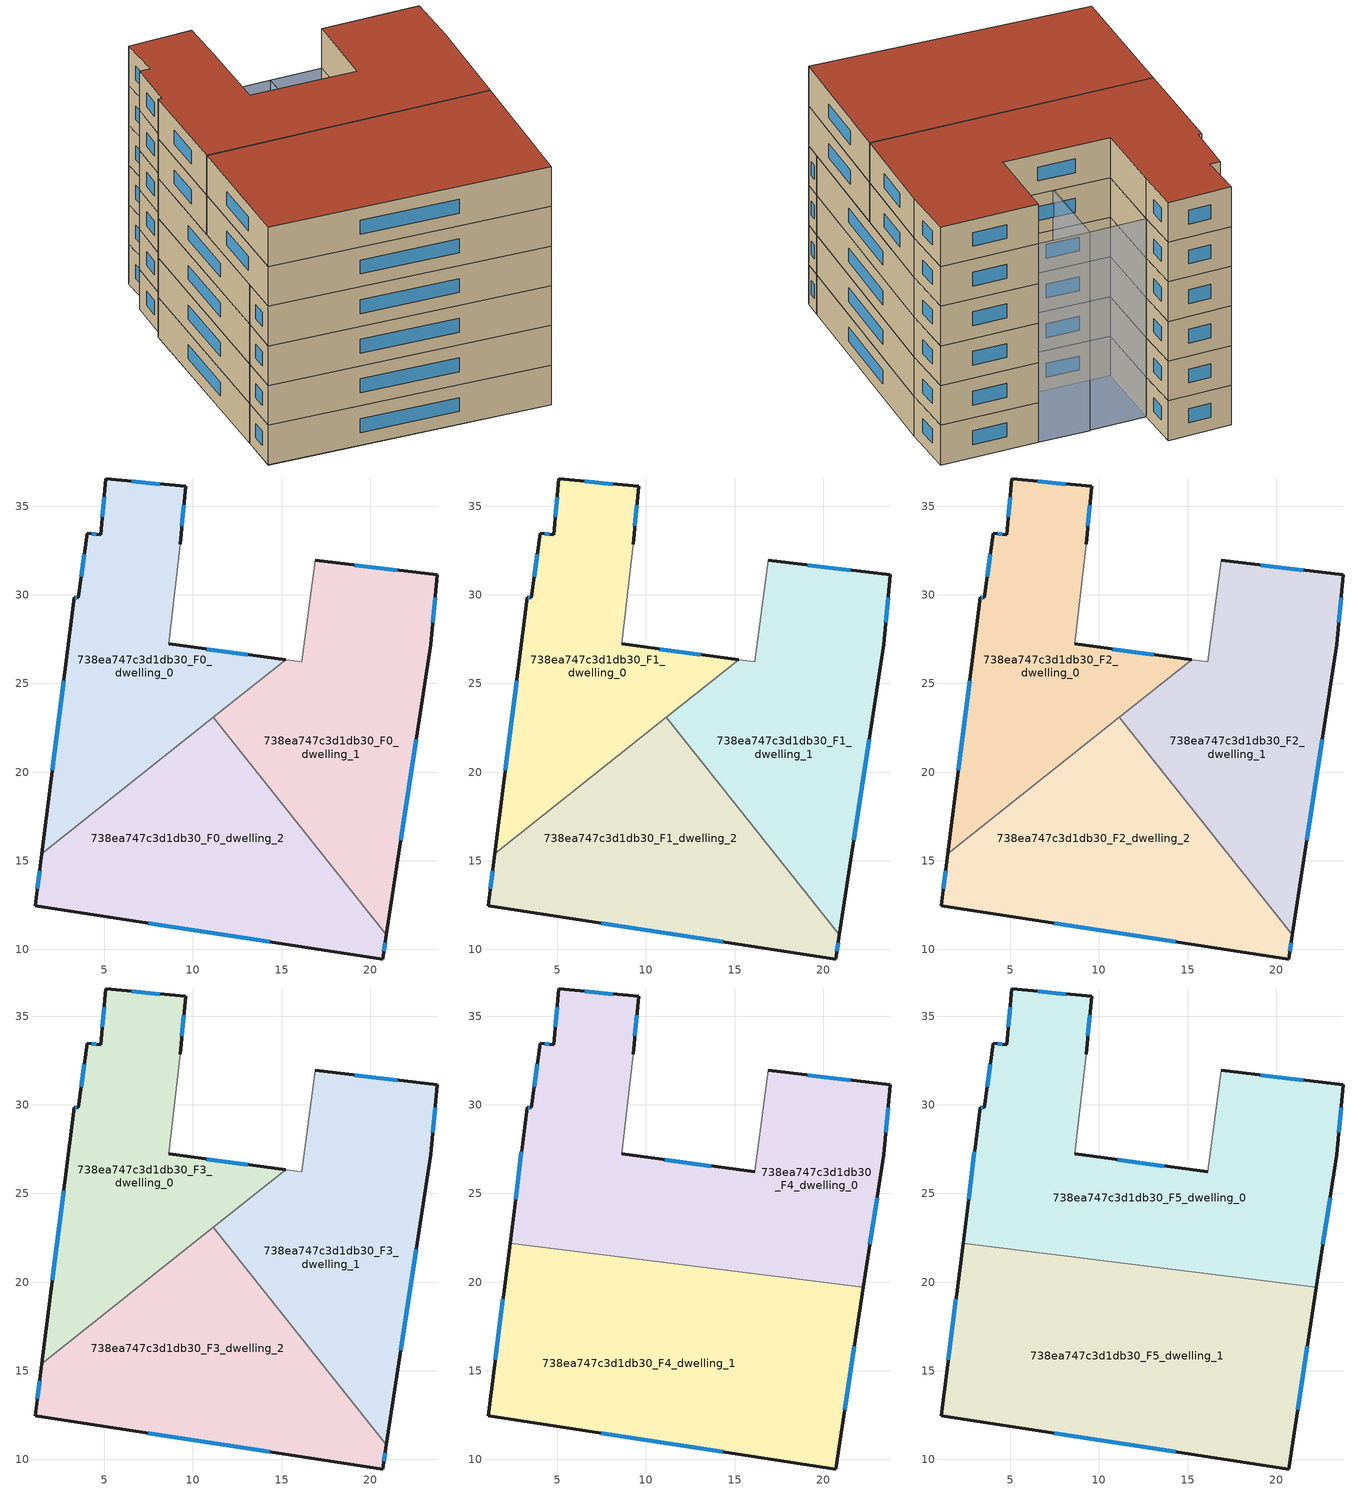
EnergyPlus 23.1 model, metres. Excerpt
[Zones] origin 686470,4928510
738ea747c3d1db30_F0_dwelling_0
 floor ground (EU_floor_Construction): 9.58,36.11 9.27,32.84 8.63,27.23 15.23,26.34 1.48,15.4 3.29,29.85 3.52,29.82 4.05,33.48 4.79,33.38 5.08,36.53 z0
 wall outside (EU_wall_Construction): 15.23,26.34 8.63,27.23 / 9.27,32.84 9.58,36.11 5.08,36.53 4.79,33.38 4.05,33.48 3.52,29.82 3.29,29.85 1.48,15.4 z0:3
 wall adiabatic (EU_wall_Construction): 8.63,27.23 9.27,32.84 z0:3
 wall to 738ea747c3d1db30_F0_dwelling_2 (EU_wall_Construction): 1.48,15.4 11.15,23.09 z0:3
 wall to 738ea747c3d1db30_F0_dwelling_1 (EU_wall_Construction): 11.15,23.09 15.23,26.34 z0:3
 window (EU_Window_Construction): 13.09,26.63 10.78,26.94 / 2.7,25.15 2.07,20.1 / 3.45,29.83 3.37,29.84 / 3.88,32.29 3.7,31.01 / 4.55,33.41 4.29,33.45 / 4.99,35.51 4.89,34.41 / 8.12,36.25 6.55,36.39 / 9.37,33.9 9.48,35.05 z0.98:2.02
738ea747c3d1db30_F0_dwelling_1
 floor ground (EU_floor_Construction): 23.77,31.12 23.4,27.17 20.9,10.83 11.15,23.09 15.23,26.34 16.13,26.22 16.88,31.94 z0
 wall outside (EU_wall_Construction): 20.9,10.83 23.4,27.17 23.77,31.12 16.89,31.94 z0:3
 wall adiabatic (EU_wall_Construction): 16.89,31.94 16.13,26.22 15.23,26.34 z0:3
 wall to 738ea747c3d1db30_F0_dwelling_2 (EU_wall_Construction): 11.15,23.09 20.9,10.83 z0:3
 window (EU_Window_Construction): 21.53,31.39 19.12,31.67 / 23.52,28.45 23.65,29.84 / 21.72,16.14 22.59,21.86 z0.98:2.02
738ea747c3d1db30_F0_dwelling_2
 floor ground (EU_floor_Construction): 11.15,23.09 20.9,10.83 20.69,9.46 1.11,12.46 1.48,15.4 z0
 wall outside (EU_wall_Construction): 1.48,15.4 1.11,12.46 20.69,9.46 20.9,10.83 z0:3
 window (EU_Window_Construction): 20.76,9.91 20.83,10.39 / 7.48,11.49 14.32,10.44 / 1.36,14.44 1.23,13.42 z0.98:2.02
738ea747c3d1db30_F1_dwelling_0
 floor to 738ea747c3d1db30_F0_dwelling_0 (EU_floor_Construction): 9.58,36.11 9.27,32.84 8.63,27.23 15.23,26.34 1.48,15.4 3.29,29.85 3.52,29.82 4.05,33.48 4.79,33.38 5.08,36.53 z3
 wall outside (EU_wall_Construction): 15.23,26.34 8.63,27.23 / 9.27,32.84 9.58,36.11 5.08,36.53 4.79,33.38 4.05,33.48 3.52,29.82 3.29,29.85 1.48,15.4 z3:6
 wall adiabatic (EU_wall_Construction): 8.63,27.23 9.27,32.84 z3:6
 wall to 738ea747c3d1db30_F1_dwelling_2 (EU_wall_Construction): 1.48,15.4 11.15,23.09 z3:6
 wall to 738ea747c3d1db30_F1_dwelling_1 (EU_wall_Construction): 11.15,23.09 15.23,26.34 z3:6
 window (EU_Window_Construction): 13.09,26.63 10.78,26.94 / 2.7,25.15 2.07,20.1 / 3.45,29.83 3.37,29.84 / 3.88,32.29 3.7,31.01 / 4.55,33.41 4.29,33.45 / 4.99,35.51 4.89,34.41 / 8.12,36.25 6.55,36.39 / 9.37,33.9 9.48,35.05 z3.98:5.02
738ea747c3d1db30_F1_dwelling_1
 floor to 738ea747c3d1db30_F0_dwelling_1 (EU_floor_Construction): 23.77,31.12 23.4,27.17 20.9,10.83 11.15,23.09 15.23,26.34 16.13,26.22 16.88,31.94 z3
 wall outside (EU_wall_Construction): 20.9,10.83 23.4,27.17 23.77,31.12 16.89,31.94 z3:6
 wall adiabatic (EU_wall_Construction): 16.89,31.94 16.13,26.22 15.23,26.34 z3:6
 wall to 738ea747c3d1db30_F1_dwelling_2 (EU_wall_Construction): 11.15,23.09 20.9,10.83 z3:6
 window (EU_Window_Construction): 21.53,31.39 19.12,31.67 / 23.52,28.45 23.65,29.84 / 21.72,16.14 22.59,21.86 z3.98:5.02
738ea747c3d1db30_F1_dwelling_2
 floor to 738ea747c3d1db30_F0_dwelling_2 (EU_floor_Construction): 11.15,23.09 20.9,10.83 20.69,9.46 1.11,12.46 1.48,15.4 z3
 wall outside (EU_wall_Construction): 1.48,15.4 1.11,12.46 20.69,9.46 20.9,10.83 z3:6
 window (EU_Window_Construction): 20.76,9.91 20.83,10.39 / 7.48,11.49 14.32,10.44 / 1.36,14.44 1.23,13.42 z3.98:5.02
738ea747c3d1db30_F2_dwelling_0
 floor to 738ea747c3d1db30_F1_dwelling_0 (EU_floor_Construction): 9.58,36.11 9.27,32.84 8.63,27.23 15.23,26.34 1.48,15.4 3.29,29.85 3.52,29.82 4.05,33.48 4.79,33.38 5.08,36.53 z6
 wall outside (EU_wall_Construction): 15.23,26.34 8.63,27.23 / 9.27,32.84 9.58,36.11 5.08,36.53 4.79,33.38 4.05,33.48 3.52,29.82 3.29,29.85 1.48,15.4 z6:9
 wall adiabatic (EU_wall_Construction): 8.63,27.23 9.27,32.84 z6:9
 wall to 738ea747c3d1db30_F2_dwelling_2 (EU_wall_Construction): 1.48,15.4 11.15,23.09 z6:9
 wall to 738ea747c3d1db30_F2_dwelling_1 (EU_wall_Construction): 11.15,23.09 15.23,26.34 z6:9
 window (EU_Window_Construction): 13.09,26.63 10.78,26.94 / 2.7,25.15 2.07,20.1 / 3.45,29.83 3.37,29.84 / 3.88,32.29 3.7,31.01 / 4.55,33.41 4.29,33.45 / 4.99,35.51 4.89,34.41 / 8.12,36.25 6.55,36.39 / 9.37,33.9 9.48,35.05 z6.98:8.02
738ea747c3d1db30_F2_dwelling_1
 floor to 738ea747c3d1db30_F1_dwelling_1 (EU_floor_Construction): 23.77,31.12 23.4,27.17 20.9,10.83 11.15,23.09 15.23,26.34 16.13,26.22 16.88,31.94 z6
 wall outside (EU_wall_Construction): 20.9,10.83 23.4,27.17 23.77,31.12 16.89,31.94 z6:9
 wall adiabatic (EU_wall_Construction): 16.89,31.94 16.13,26.22 15.23,26.34 z6:9
 wall to 738ea747c3d1db30_F2_dwelling_2 (EU_wall_Construction): 11.15,23.09 20.9,10.83 z6:9
 window (EU_Window_Construction): 21.53,31.39 19.12,31.67 / 23.52,28.45 23.65,29.84 / 21.72,16.14 22.59,21.86 z6.98:8.02
738ea747c3d1db30_F2_dwelling_2
 floor to 738ea747c3d1db30_F1_dwelling_2 (EU_floor_Construction): 11.15,23.09 20.9,10.83 20.69,9.46 1.11,12.46 1.48,15.4 z6
 wall outside (EU_wall_Construction): 1.48,15.4 1.11,12.46 20.69,9.46 20.9,10.83 z6:9
 window (EU_Window_Construction): 20.76,9.91 20.83,10.39 / 7.48,11.49 14.32,10.44 / 1.36,14.44 1.23,13.42 z6.98:8.02
738ea747c3d1db30_F3_dwelling_0
 floor to 738ea747c3d1db30_F2_dwelling_0 (EU_floor_Construction): 9.58,36.11 9.27,32.84 8.63,27.23 15.23,26.34 1.48,15.4 3.29,29.85 3.52,29.82 4.05,33.48 4.79,33.38 5.08,36.53 z9
 wall outside (EU_wall_Construction): 15.23,26.34 8.63,27.23 / 9.27,32.84 9.58,36.11 5.08,36.53 4.79,33.38 4.05,33.48 3.52,29.82 3.29,29.85 1.48,15.4 z9:12
 wall adiabatic (EU_wall_Construction): 8.63,27.23 9.27,32.84 z9:12
 wall to 738ea747c3d1db30_F3_dwelling_2 (EU_wall_Construction): 1.48,15.4 11.15,23.09 z9:12
 wall to 738ea747c3d1db30_F3_dwelling_1 (EU_wall_Construction): 11.15,23.09 15.23,26.34 z9:12
 window (EU_Window_Construction): 13.09,26.63 10.78,26.94 / 2.7,25.15 2.07,20.1 / 3.45,29.83 3.37,29.84 / 3.88,32.29 3.7,31.01 / 4.55,33.41 4.29,33.45 / 4.99,35.51 4.89,34.41 / 8.12,36.25 6.55,36.39 / 9.37,33.9 9.48,35.05 z9.98:11.02
 ceiling adiabatic (EU_roof_Construction): 8.99,21.37 4.5,21.93 2.44,16.16 z12
738ea747c3d1db30_F3_dwelling_1
 floor to 738ea747c3d1db30_F2_dwelling_1 (EU_floor_Construction): 23.77,31.12 23.4,27.17 20.9,10.83 11.15,23.09 15.23,26.34 16.13,26.22 16.88,31.94 z9
 wall outside (EU_wall_Construction): 20.9,10.83 23.4,27.17 23.77,31.12 16.89,31.94 z9:12
 wall adiabatic (EU_wall_Construction): 16.89,31.94 16.13,26.22 15.23,26.34 z9:12
 wall to 738ea747c3d1db30_F3_dwelling_2 (EU_wall_Construction): 11.15,23.09 20.9,10.83 z9:12
 window (EU_Window_Construction): 21.53,31.39 19.12,31.67 / 23.52,28.45 23.65,29.84 / 21.72,16.14 22.59,21.86 z9.98:11.02
738ea747c3d1db30_F3_dwelling_2
 floor to 738ea747c3d1db30_F2_dwelling_2 (EU_floor_Construction): 11.15,23.09 20.9,10.83 20.69,9.46 1.11,12.46 1.48,15.4 z9
 wall outside (EU_wall_Construction): 1.48,15.4 1.11,12.46 20.69,9.46 20.9,10.83 z9:12
 window (EU_Window_Construction): 20.76,9.91 20.83,10.39 / 7.48,11.49 14.32,10.44 / 1.36,14.44 1.23,13.42 z9.98:11.02
738ea747c3d1db30_F4_dwelling_0
 floor to 738ea747c3d1db30_F3_dwelling_0 (EU_floor_Construction): 9.58,36.11 9.27,32.84 8.63,27.23 11.15,23.09 8.99,21.37 2.33,22.2 3.29,29.85 3.52,29.82 4.05,33.48 4.79,33.38 5.08,36.53 z12; 15.23,26.34 11.15,23.09 8.63,27.23 z12
 floor to 738ea747c3d1db30_F3_dwelling_2 (EU_floor_Construction): 11.15,23.09 12.91,20.88 8.99,21.37 z12
 floor to 738ea747c3d1db30_F3_dwelling_1 (EU_floor_Construction): 23.77,31.12 23.4,27.17 22.26,19.72 12.91,20.88 11.15,23.09 16.13,26.22 16.88,31.94 z12; 16.13,26.22 11.16,23.1 15.23,26.34 z12
 wall outside (EU_wall_Construction): 16.13,26.22 8.63,27.23 / 22.26,19.72 23.4,27.17 23.77,31.12 16.89,31.94 / 9.27,32.84 9.58,36.11 5.08,36.53 4.79,33.38 4.05,33.48 3.52,29.82 3.29,29.85 2.33,22.2 z12:15
 wall adiabatic (EU_wall_Construction): 16.89,31.94 16.13,26.22 / 8.63,27.23 9.27,32.84 z12:15
 wall to 738ea747c3d1db30_F4_dwelling_1 (EU_wall_Construction): 2.33,22.2 22.26,19.72 z12:15
 window (EU_Window_Construction): 13.69,26.55 11.07,26.9 / 21.53,31.39 19.12,31.67 / 23.52,28.45 23.65,29.84 / 22.63,22.14 23.03,24.75 / 2.98,27.36 2.65,24.69 / 3.45,29.83 3.37,29.84 / 3.88,32.29 3.7,31.01 / 4.55,33.41 4.29,33.45 / 4.99,35.51 4.89,34.41 / 8.12,36.25 6.55,36.39 / 9.37,33.9 9.48,35.05 z12.98:14.02
738ea747c3d1db30_F4_dwelling_1
 floor to 738ea747c3d1db30_F3_dwelling_1 (EU_floor_Construction): 22.26,19.72 20.9,10.83 12.91,20.88 z12
 floor to 738ea747c3d1db30_F3_dwelling_2 (EU_floor_Construction): 2.44,16.16 1.11,12.46 1.48,15.4 z12; 12.91,20.88 20.9,10.83 20.69,9.46 1.11,12.46 2.44,16.16 8.99,21.37 z12
 floor adiabatic (EU_floor_Construction): 8.99,21.37 2.44,16.16 4.5,21.93 z12
 floor to 738ea747c3d1db30_F3_dwelling_0 (EU_floor_Construction): 4.5,21.93 2.44,16.16 1.48,15.4 2.33,22.2 z12
 wall outside (EU_wall_Construction): 2.33,22.2 1.11,12.46 20.69,9.46 22.26,19.72 z12:15
 window (EU_Window_Construction): 21.2,12.8 21.75,16.38 / 7.48,11.49 14.32,10.44 / 1.94,19.03 1.51,15.63 z12.98:14.02
738ea747c3d1db30_F5_dwelling_0
 floor to 738ea747c3d1db30_F4_dwelling_0 (EU_floor_Construction): 23.77,31.12 23.4,27.17 22.26,19.72 2.33,22.2 3.29,29.85 3.52,29.82 4.05,33.48 4.79,33.38 5.08,36.53 9.58,36.11 9.27,32.84 8.63,27.23 16.13,26.22 16.88,31.94 z15
 wall outside (EU_wall_Construction): 16.13,26.22 8.63,27.23 / 22.26,19.72 23.4,27.17 23.77,31.12 16.89,31.94 / 9.27,32.84 9.58,36.11 5.08,36.53 4.79,33.38 4.05,33.48 3.52,29.82 3.29,29.85 2.33,22.2 z15:18
 wall adiabatic (EU_wall_Construction): 16.89,31.94 16.13,26.22 / 8.63,27.23 9.27,32.84 z15:18
 wall to 738ea747c3d1db30_F5_dwelling_1 (EU_wall_Construction): 2.33,22.2 22.26,19.72 z15:18
 window (EU_Window_Construction): 13.69,26.55 11.07,26.9 / 21.53,31.39 19.12,31.67 / 23.52,28.45 23.65,29.84 / 22.63,22.14 23.03,24.75 / 2.98,27.36 2.65,24.69 / 3.45,29.83 3.37,29.84 / 3.88,32.29 3.7,31.01 / 4.55,33.41 4.29,33.45 / 4.99,35.51 4.89,34.41 / 8.12,36.25 6.55,36.39 / 9.37,33.9 9.48,35.05 z15.98:17.02
 roof outside (EU_roof_Construction): 22.26,19.72 23.4,27.17 23.77,31.12 16.89,31.94 16.13,26.22 8.63,27.23 9.27,32.84 9.58,36.11 5.08,36.53 4.79,33.38 4.05,33.48 3.52,29.82 3.29,29.85 2.33,22.2 z18
738ea747c3d1db30_F5_dwelling_1
 floor to 738ea747c3d1db30_F4_dwelling_1 (EU_floor_Construction): 22.26,19.72 20.69,9.46 1.11,12.46 2.33,22.2 z15
 wall outside (EU_wall_Construction): 2.33,22.2 1.11,12.46 20.69,9.46 22.26,19.72 z15:18
 window (EU_Window_Construction): 21.2,12.8 21.75,16.38 / 7.48,11.49 14.32,10.44 / 1.94,19.03 1.51,15.63 z15.98:17.02
 roof outside (EU_roof_Construction): 20.69,9.46 22.26,19.72 2.33,22.2 1.11,12.46 z18
shading: 16.88,31.94 16.13,26.22 / 16.13,26.22 12.54,26.69 / 12.54,26.69 13.29,32.41 / 13.29,32.41 16.88,31.94 / 8.62,27.15 9.27,32.84 / 9.27,32.84 13.29,32.38 / 13.29,32.38 12.64,26.69 / 12.64,26.69 8.62,27.15 z0:15
[Building]
EU S2 Campaign: North Axis=0; Terrain=City; Solar Distribution=FullExterior
[Site:Location]
Bologna: Latitude=44.5; Longitude=11.25; Time Zone=1; Elevation=37
[SizingPeriod:WeatherFileDays]
AnnualSizingPeriod: Begin Month=1; Begin Day of Month=1; End Month=12; End Day of Month=31; Day of Week for Start Day=Monday; Use Weather File Daylight Saving Period=No; Use Weather File Rain and Snow Indicators=No
[MATERIAL]
EU_InternalMass_Material: Roughness=MediumRough; Thickness=0.1; Conductivity=1; Density=1800; Specific Heat=900; Thermal Absorptance=0.9; Solar Absorptance=0.7; Visible Absorptance=0.7
[MATERIAL:NOMASS] Roughness=MediumRough; Thermal Absorptance=0.9; Solar Absorptance=0.7; Visible Absorptance=0.7
Name | Thermal Resistance
EU_wall_NoMass | 0.905828
EU_roof_NoMass | 0.37593
EU_floor_NoMass | 0.67114
[WINDOWMATERIAL:SIMPLEGLAZINGSYSTEM]
EU_Window_SimpleGlazing: UFactor=4.52486; Solar Heat Gain Coefficient=0.85; Visible Transmittance=0.85
[CONSTRUCTION]
EU_wall_Construction: EU_wall_NoMass
EU_roof_Construction: EU_roof_NoMass
EU_floor_Construction: EU_floor_NoMass
EU_InternalMass_Construction: EU_InternalMass_Material
EU_Window_Construction: EU_Window_SimpleGlazing
[ZONE] Type=1; Multiplier=1; Ceiling Height=autocalculate; Floor Area=autocalculate; Part of Total Floor Area=Yes
Name | Volume
738ea747c3d1db30_F0_dwelling_0; 738ea747c3d1db30_F1_dwelling_0; 738ea747c3d1db30_F2_dwelling_0; 738ea747c3d1db30_F3_dwelling_0 | 368.421
738ea747c3d1db30_F4_dwelling_0 | 603.806
738ea747c3d1db30_F5_dwelling_0 | 603.828
738ea747c3d1db30_F0_dwelling_1 | 419.62
738ea747c3d1db30_F1_dwelling_1; 738ea747c3d1db30_F2_dwelling_1; 738ea747c3d1db30_F3_dwelling_1 | 419.619
738ea747c3d1db30_F4_dwelling_1 | 603.843
738ea747c3d1db30_F5_dwelling_1 | 603.855
738ea747c3d1db30_F0_dwelling_2; 738ea747c3d1db30_F1_dwelling_2; 738ea747c3d1db30_F2_dwelling_2; 738ea747c3d1db30_F3_dwelling_2 | 419.651
[INTERNALMASS] Construction=EU_InternalMass_Construction
Name | Zone or ZoneList | Surface Area
738ea747c3d1db30_F0_dwelling_0_EU_InternalMass | 738ea747c3d1db30_F0_dwelling_0 | 122.807
738ea747c3d1db30_F0_dwelling_1_EU_InternalMass | 738ea747c3d1db30_F0_dwelling_1 | 139.871
738ea747c3d1db30_F0_dwelling_2_EU_InternalMass | 738ea747c3d1db30_F0_dwelling_2 | 139.892
738ea747c3d1db30_F1_dwelling_0_EU_InternalMass | 738ea747c3d1db30_F1_dwelling_0 | 122.807
738ea747c3d1db30_F1_dwelling_1_EU_InternalMass | 738ea747c3d1db30_F1_dwelling_1 | 139.871
738ea747c3d1db30_F1_dwelling_2_EU_InternalMass | 738ea747c3d1db30_F1_dwelling_2 | 139.892
738ea747c3d1db30_F2_dwelling_0_EU_InternalMass | 738ea747c3d1db30_F2_dwelling_0 | 122.807
738ea747c3d1db30_F2_dwelling_1_EU_InternalMass | 738ea747c3d1db30_F2_dwelling_1 | 139.871
738ea747c3d1db30_F2_dwelling_2_EU_InternalMass | 738ea747c3d1db30_F2_dwelling_2 | 139.892
738ea747c3d1db30_F3_dwelling_0_EU_InternalMass | 738ea747c3d1db30_F3_dwelling_0 | 122.807
738ea747c3d1db30_F3_dwelling_1_EU_InternalMass | 738ea747c3d1db30_F3_dwelling_1 | 139.871
738ea747c3d1db30_F3_dwelling_2_EU_InternalMass | 738ea747c3d1db30_F3_dwelling_2 | 139.892
738ea747c3d1db30_F4_dwelling_0_EU_InternalMass | 738ea747c3d1db30_F4_dwelling_0 | 201.276
738ea747c3d1db30_F4_dwelling_1_EU_InternalMass | 738ea747c3d1db30_F4_dwelling_1 | 201.285
738ea747c3d1db30_F5_dwelling_0_EU_InternalMass | 738ea747c3d1db30_F5_dwelling_0 | 201.276
738ea747c3d1db30_F5_dwelling_1_EU_InternalMass | 738ea747c3d1db30_F5_dwelling_1 | 201.285
[OTHEREQUIPMENT] Fuel Type=Electricity; Design Level Calculation Method=Watts/Area; Power per Zone Floor Area=1; Fraction Latent=0; Fraction Radiant=0; Fraction Lost=0; Carbon Dioxide Generation Rate=0; EndUse Subcategory=EU_Step8_InternalGains
Name | Zone or ZoneList or Space or SpaceList | Schedule
EU_Step8_InternalGain_738ea747c3d1db30_F0_dwelling_0_f000 | 738ea747c3d1db30_F0_dwelling_0 | EU_Step8_GainSchedule_738ea747c3d1db30_F0_dwelling_0_f000
EU_Step8_InternalGain_738ea747c3d1db30_F0_dwelling_1_f000 | 738ea747c3d1db30_F0_dwelling_1 | EU_Step8_GainSchedule_738ea747c3d1db30_F0_dwelling_1_f000
EU_Step8_InternalGain_738ea747c3d1db30_F0_dwelling_2_f000 | 738ea747c3d1db30_F0_dwelling_2 | EU_Step8_GainSchedule_738ea747c3d1db30_F0_dwelling_2_f000
EU_Step8_InternalGain_738ea747c3d1db30_F1_dwelling_0_f000 | 738ea747c3d1db30_F1_dwelling_0 | EU_Step8_GainSchedule_738ea747c3d1db30_F1_dwelling_0_f000
EU_Step8_InternalGain_738ea747c3d1db30_F1_dwelling_1_f000 | 738ea747c3d1db30_F1_dwelling_1 | EU_Step8_GainSchedule_738ea747c3d1db30_F1_dwelling_1_f000
EU_Step8_InternalGain_738ea747c3d1db30_F1_dwelling_2_f000 | 738ea747c3d1db30_F1_dwelling_2 | EU_Step8_GainSchedule_738ea747c3d1db30_F1_dwelling_2_f000
EU_Step8_InternalGain_738ea747c3d1db30_F2_dwelling_0_f000 | 738ea747c3d1db30_F2_dwelling_0 | EU_Step8_GainSchedule_738ea747c3d1db30_F2_dwelling_0_f000
EU_Step8_InternalGain_738ea747c3d1db30_F2_dwelling_1_f000 | 738ea747c3d1db30_F2_dwelling_1 | EU_Step8_GainSchedule_738ea747c3d1db30_F2_dwelling_1_f000
EU_Step8_InternalGain_738ea747c3d1db30_F2_dwelling_2_f000 | 738ea747c3d1db30_F2_dwelling_2 | EU_Step8_GainSchedule_738ea747c3d1db30_F2_dwelling_2_f000
EU_Step8_InternalGain_738ea747c3d1db30_F3_dwelling_0_f000 | 738ea747c3d1db30_F3_dwelling_0 | EU_Step8_GainSchedule_738ea747c3d1db30_F3_dwelling_0_f000
EU_Step8_InternalGain_738ea747c3d1db30_F3_dwelling_1_f000 | 738ea747c3d1db30_F3_dwelling_1 | EU_Step8_GainSchedule_738ea747c3d1db30_F3_dwelling_1_f000
EU_Step8_InternalGain_738ea747c3d1db30_F3_dwelling_2_f000 | 738ea747c3d1db30_F3_dwelling_2 | EU_Step8_GainSchedule_738ea747c3d1db30_F3_dwelling_2_f000
EU_Step8_InternalGain_738ea747c3d1db30_F4_dwelling_0_f000 | 738ea747c3d1db30_F4_dwelling_0 | EU_Step8_GainSchedule_738ea747c3d1db30_F4_dwelling_0_f000
EU_Step8_InternalGain_738ea747c3d1db30_F4_dwelling_1_f000 | 738ea747c3d1db30_F4_dwelling_1 | EU_Step8_GainSchedule_738ea747c3d1db30_F4_dwelling_1_f000
EU_Step8_InternalGain_738ea747c3d1db30_F5_dwelling_0_f000 | 738ea747c3d1db30_F5_dwelling_0 | EU_Step8_GainSchedule_738ea747c3d1db30_F5_dwelling_0_f000
EU_Step8_InternalGain_738ea747c3d1db30_F5_dwelling_1_f000 | 738ea747c3d1db30_F5_dwelling_1 | EU_Step8_GainSchedule_738ea747c3d1db30_F5_dwelling_1_f000
[ZONEVENTILATION:DESIGNFLOWRATE] Schedule=EU_AlwaysOn; Design Flow Rate Calculation Method=AirChanges/Hour; Air Changes per Hour=0.73129; Ventilation Type=Natural; Fan Pressure Rise=0; Fan Total Efficiency=1; Constant Term Coefficient=1; Temperature Term Coefficient=0; Velocity Term Coefficient=0; Velocity Squared Term Coefficient=0; Minimum Indoor Temperature=-100; Maximum Indoor Temperature=100; Delta Temperature=-100; Minimum Outdoor Temperature=-100; Maximum Outdoor Temperature=100; Maximum Wind Speed=40
Name | Zone or ZoneList or Space or SpaceList
EU_ConstantAir_738ea747c3d1db30_F0_dwelling_0 | 738ea747c3d1db30_F0_dwelling_0
EU_ConstantAir_738ea747c3d1db30_F0_dwelling_1 | 738ea747c3d1db30_F0_dwelling_1
EU_ConstantAir_738ea747c3d1db30_F0_dwelling_2 | 738ea747c3d1db30_F0_dwelling_2
EU_ConstantAir_738ea747c3d1db30_F1_dwelling_0 | 738ea747c3d1db30_F1_dwelling_0
EU_ConstantAir_738ea747c3d1db30_F1_dwelling_1 | 738ea747c3d1db30_F1_dwelling_1
EU_ConstantAir_738ea747c3d1db30_F1_dwelling_2 | 738ea747c3d1db30_F1_dwelling_2
EU_ConstantAir_738ea747c3d1db30_F2_dwelling_0 | 738ea747c3d1db30_F2_dwelling_0
EU_ConstantAir_738ea747c3d1db30_F2_dwelling_1 | 738ea747c3d1db30_F2_dwelling_1
EU_ConstantAir_738ea747c3d1db30_F2_dwelling_2 | 738ea747c3d1db30_F2_dwelling_2
EU_ConstantAir_738ea747c3d1db30_F3_dwelling_0 | 738ea747c3d1db30_F3_dwelling_0
EU_ConstantAir_738ea747c3d1db30_F3_dwelling_1 | 738ea747c3d1db30_F3_dwelling_1
EU_ConstantAir_738ea747c3d1db30_F3_dwelling_2 | 738ea747c3d1db30_F3_dwelling_2
EU_ConstantAir_738ea747c3d1db30_F4_dwelling_0 | 738ea747c3d1db30_F4_dwelling_0
EU_ConstantAir_738ea747c3d1db30_F4_dwelling_1 | 738ea747c3d1db30_F4_dwelling_1
EU_ConstantAir_738ea747c3d1db30_F5_dwelling_0 | 738ea747c3d1db30_F5_dwelling_0
EU_ConstantAir_738ea747c3d1db30_F5_dwelling_1 | 738ea747c3d1db30_F5_dwelling_1
[HVACTEMPLATE:THERMOSTAT] Constant Heating Setpoint=20; Constant Cooling Setpoint=50
EU_HeatOnly_738ea747c3d1db30_F0_dwelling_0; EU_HeatOnly_738ea747c3d1db30_F0_dwelling_1; EU_HeatOnly_738ea747c3d1db30_F0_dwelling_2; EU_HeatOnly_738ea747c3d1db30_F1_dwelling_0; EU_HeatOnly_738ea747c3d1db30_F1_dwelling_1; EU_HeatOnly_738ea747c3d1db30_F1_dwelling_2; EU_HeatOnly_738ea747c3d1db30_F2_dwelling_0; EU_HeatOnly_738ea747c3d1db30_F2_dwelling_1; EU_HeatOnly_738ea747c3d1db30_F2_dwelling_2; EU_HeatOnly_738ea747c3d1db30_F3_dwelling_0; EU_HeatOnly_738ea747c3d1db30_F3_dwelling_1; EU_HeatOnly_738ea747c3d1db30_F3_dwelling_2; EU_HeatOnly_738ea747c3d1db30_F4_dwelling_0; EU_HeatOnly_738ea747c3d1db30_F4_dwelling_1; EU_HeatOnly_738ea747c3d1db30_F5_dwelling_0; EU_HeatOnly_738ea747c3d1db30_F5_dwelling_1
[HVACTEMPLATE:ZONE:IDEALLOADSAIRSYSTEM] System Availability Schedule=EU_AlwaysOn; Maximum Heating Supply Air Temperature=50; Minimum Cooling Supply Air Temperature=13; Maximum Heating Supply Air Humidity Ratio=0.0156; Minimum Cooling Supply Air Humidity Ratio=0.0077; Heating Limit=NoLimit; Cooling Limit=NoLimit; Heating Availability Schedule=EU_AlwaysOn; Cooling Availability Schedule=EU_CoolingOff; Dehumidification Control Type=ConstantSensibleHeatRatio; Cooling Sensible Heat Ratio=0.7; Dehumidification Setpoint=60; Humidification Control Type=None; Humidification Setpoint=30; Outdoor Air Method=None; Outdoor Air Flow Rate per Person=0.00944; Outdoor Air Flow Rate per Zone Floor Area=0; Outdoor Air Flow Rate per Zone=0; Demand Controlled Ventilation Type=None; Outdoor Air Economizer Type=NoEconomizer; Heat Recovery Type=None; Sensible Heat Recovery Effectiveness=0.7; Latent Heat Recovery Effectiveness=0.65
Name | Template Thermostat
738ea747c3d1db30_F0_dwelling_0 | EU_HeatOnly_738ea747c3d1db30_F0_dwelling_0
738ea747c3d1db30_F0_dwelling_1 | EU_HeatOnly_738ea747c3d1db30_F0_dwelling_1
738ea747c3d1db30_F0_dwelling_2 | EU_HeatOnly_738ea747c3d1db30_F0_dwelling_2
738ea747c3d1db30_F1_dwelling_0 | EU_HeatOnly_738ea747c3d1db30_F1_dwelling_0
738ea747c3d1db30_F1_dwelling_1 | EU_HeatOnly_738ea747c3d1db30_F1_dwelling_1
738ea747c3d1db30_F1_dwelling_2 | EU_HeatOnly_738ea747c3d1db30_F1_dwelling_2
738ea747c3d1db30_F2_dwelling_0 | EU_HeatOnly_738ea747c3d1db30_F2_dwelling_0
738ea747c3d1db30_F2_dwelling_1 | EU_HeatOnly_738ea747c3d1db30_F2_dwelling_1
738ea747c3d1db30_F2_dwelling_2 | EU_HeatOnly_738ea747c3d1db30_F2_dwelling_2
738ea747c3d1db30_F3_dwelling_0 | EU_HeatOnly_738ea747c3d1db30_F3_dwelling_0
738ea747c3d1db30_F3_dwelling_1 | EU_HeatOnly_738ea747c3d1db30_F3_dwelling_1
738ea747c3d1db30_F3_dwelling_2 | EU_HeatOnly_738ea747c3d1db30_F3_dwelling_2
738ea747c3d1db30_F4_dwelling_0 | EU_HeatOnly_738ea747c3d1db30_F4_dwelling_0
738ea747c3d1db30_F4_dwelling_1 | EU_HeatOnly_738ea747c3d1db30_F4_dwelling_1
738ea747c3d1db30_F5_dwelling_0 | EU_HeatOnly_738ea747c3d1db30_F5_dwelling_0
738ea747c3d1db30_F5_dwelling_1 | EU_HeatOnly_738ea747c3d1db30_F5_dwelling_1
[SIZING:ZONE] Zone Cooling Design Supply Air Temperature Input Method=SupplyAirTemperature; Zone Cooling Design Supply Air Temperature=13; Zone Heating Design Supply Air Temperature Input Method=SupplyAirTemperature; Zone Heating Design Supply Air Temperature=50; Zone Cooling Design Supply Air Humidity Ratio=0.008; Zone Heating Design Supply Air Humidity Ratio=0.008; Cooling Design Air Flow Method=DesignDay; Cooling Design Air Flow Rate=0; Cooling Minimum Air Flow per Zone Floor Area=0.000762; Cooling Minimum Air Flow=0; Cooling Minimum Air Flow Fraction=0.2; Heating Design Air Flow Method=DesignDay; Heating Design Air Flow Rate=0; Heating Maximum Air Flow per Zone Floor Area=0.002032; Heating Maximum Air Flow=0.141576; Heating Maximum Air Flow Fraction=0.3; Account for Dedicated Outdoor Air System=No; Dedicated Outdoor Air System Control Strategy=NeutralSupplyAir; Dedicated Outdoor Air Low Setpoint Temperature for Design=autosize; Dedicated Outdoor Air High Setpoint Temperature for Design=autosize; Zone Load Sizing Method=Sensible Load Only No Latent Load; Zone Latent Cooling Design Supply Air Humidity Ratio Input Method=HumidityRatioDifference; Zone Cooling Design Supply Air Humidity Ratio Difference=0.005; Zone Latent Heating Design Supply Air Humidity Ratio Input Method=HumidityRatioDifference; Zone Humidification Design Supply Air Humidity Ratio Difference=0.005
738ea747c3d1db30_F0_dwelling_0; 738ea747c3d1db30_F0_dwelling_1; 738ea747c3d1db30_F0_dwelling_2; 738ea747c3d1db30_F1_dwelling_0; 738ea747c3d1db30_F1_dwelling_1; 738ea747c3d1db30_F1_dwelling_2; 738ea747c3d1db30_F2_dwelling_0; 738ea747c3d1db30_F2_dwelling_1; 738ea747c3d1db30_F2_dwelling_2; 738ea747c3d1db30_F3_dwelling_0; 738ea747c3d1db30_F3_dwelling_1; 738ea747c3d1db30_F3_dwelling_2; 738ea747c3d1db30_F4_dwelling_0; 738ea747c3d1db30_F4_dwelling_1; 738ea747c3d1db30_F5_dwelling_0; 738ea747c3d1db30_F5_dwelling_1
[SCHEDULE:CONSTANT]
Name | Hourly Value
EU_AlwaysOn | 1
EU_CoolingOff | 0
[SCHEDULE:FILE] Column Number=1; Rows to Skip at Top=0; Number of Hours of Data=8760; Column Separator=Comma; Interpolate to Timestep=No; Minutes per Item=60; Adjust Schedule for Daylight Savings=Yes
Name | File
EU_Step8_GainSchedule_738ea747c3d1db30_F0_dwelling_0_f000 | ../../schedules/738ea747c3d1db30/738ea747c3d1db30_F0_dwelling_0_f000_gain.csv
EU_Step8_GainSchedule_738ea747c3d1db30_F0_dwelling_1_f000 | ../../schedules/738ea747c3d1db30/738ea747c3d1db30_F0_dwelling_1_f000_gain.csv
EU_Step8_GainSchedule_738ea747c3d1db30_F0_dwelling_2_f000 | ../../schedules/738ea747c3d1db30/738ea747c3d1db30_F0_dwelling_2_f000_gain.csv
EU_Step8_GainSchedule_738ea747c3d1db30_F1_dwelling_0_f000 | ../../schedules/738ea747c3d1db30/738ea747c3d1db30_F1_dwelling_0_f000_gain.csv
EU_Step8_GainSchedule_738ea747c3d1db30_F1_dwelling_1_f000 | ../../schedules/738ea747c3d1db30/738ea747c3d1db30_F1_dwelling_1_f000_gain.csv
EU_Step8_GainSchedule_738ea747c3d1db30_F1_dwelling_2_f000 | ../../schedules/738ea747c3d1db30/738ea747c3d1db30_F1_dwelling_2_f000_gain.csv
EU_Step8_GainSchedule_738ea747c3d1db30_F2_dwelling_0_f000 | ../../schedules/738ea747c3d1db30/738ea747c3d1db30_F2_dwelling_0_f000_gain.csv
EU_Step8_GainSchedule_738ea747c3d1db30_F2_dwelling_1_f000 | ../../schedules/738ea747c3d1db30/738ea747c3d1db30_F2_dwelling_1_f000_gain.csv
EU_Step8_GainSchedule_738ea747c3d1db30_F2_dwelling_2_f000 | ../../schedules/738ea747c3d1db30/738ea747c3d1db30_F2_dwelling_2_f000_gain.csv
EU_Step8_GainSchedule_738ea747c3d1db30_F3_dwelling_0_f000 | ../../schedules/738ea747c3d1db30/738ea747c3d1db30_F3_dwelling_0_f000_gain.csv
EU_Step8_GainSchedule_738ea747c3d1db30_F3_dwelling_1_f000 | ../../schedules/738ea747c3d1db30/738ea747c3d1db30_F3_dwelling_1_f000_gain.csv
EU_Step8_GainSchedule_738ea747c3d1db30_F3_dwelling_2_f000 | ../../schedules/738ea747c3d1db30/738ea747c3d1db30_F3_dwelling_2_f000_gain.csv
EU_Step8_GainSchedule_738ea747c3d1db30_F4_dwelling_0_f000 | ../../schedules/738ea747c3d1db30/738ea747c3d1db30_F4_dwelling_0_f000_gain.csv
EU_Step8_GainSchedule_738ea747c3d1db30_F4_dwelling_1_f000 | ../../schedules/738ea747c3d1db30/738ea747c3d1db30_F4_dwelling_1_f000_gain.csv
EU_Step8_GainSchedule_738ea747c3d1db30_F5_dwelling_0_f000 | ../../schedules/738ea747c3d1db30/738ea747c3d1db30_F5_dwelling_0_f000_gain.csv
EU_Step8_GainSchedule_738ea747c3d1db30_F5_dwelling_1_f000 | ../../schedules/738ea747c3d1db30/738ea747c3d1db30_F5_dwelling_1_f000_gain.csv
